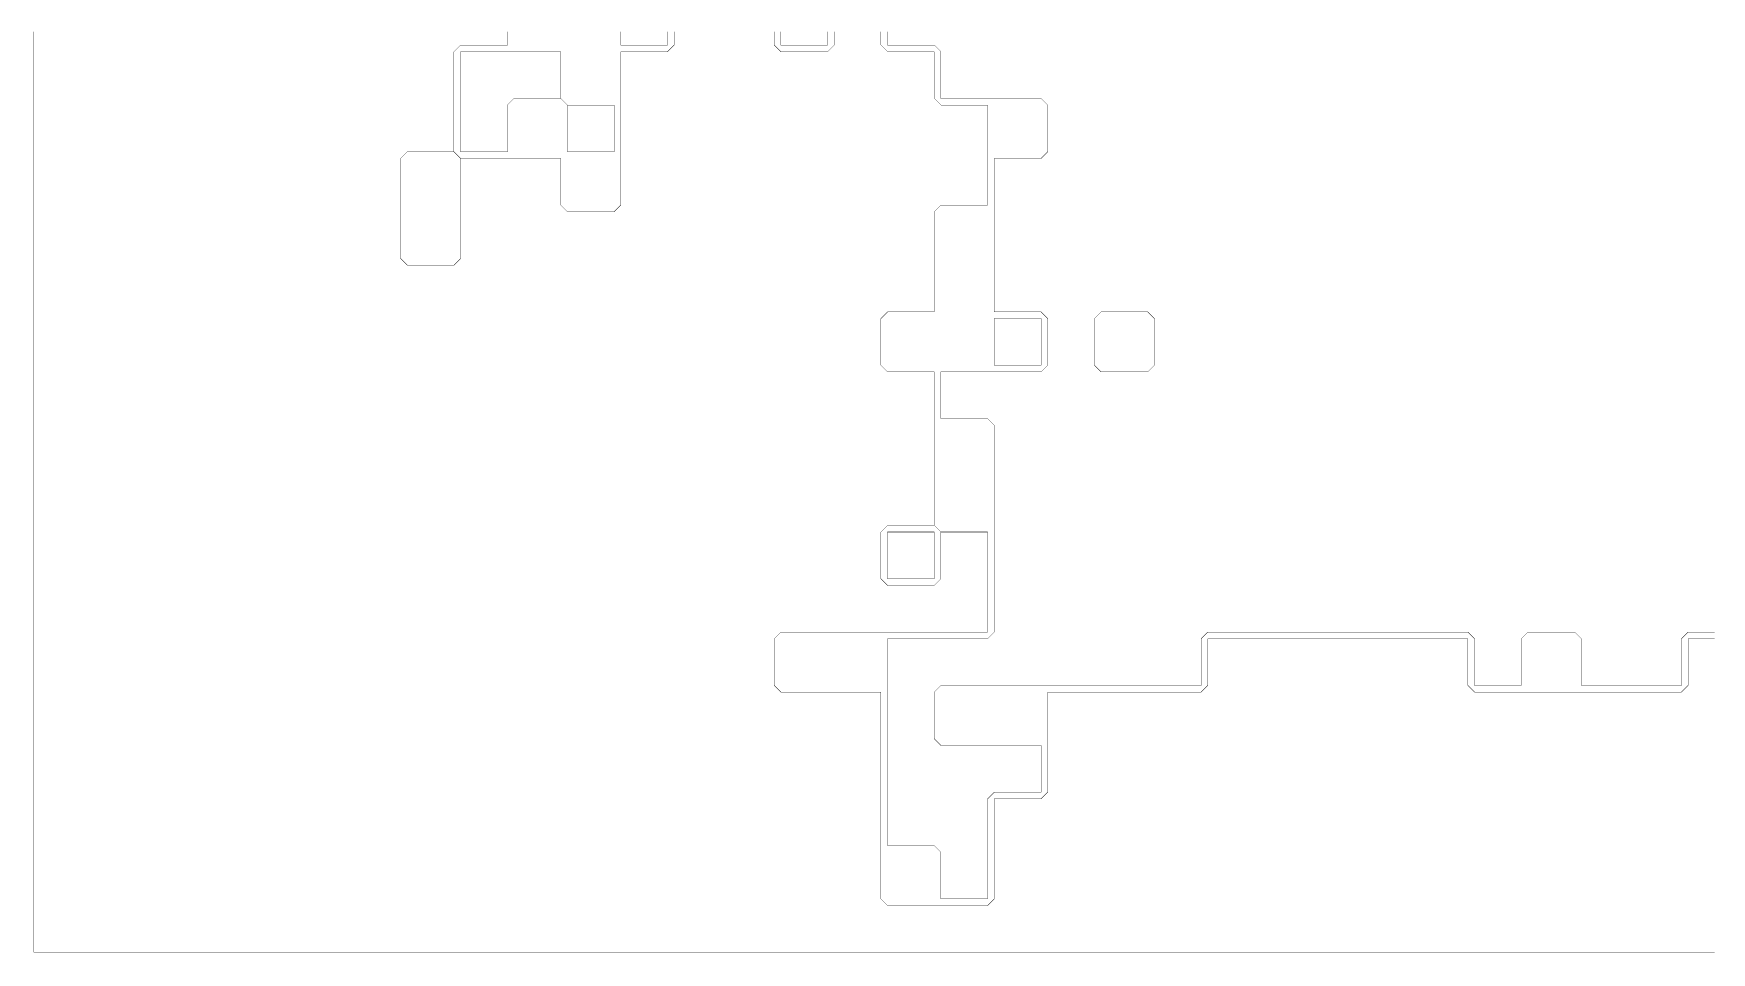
# Model space of a CAD drawing. Header units: metres. Extents: x 0 to 4990, y -4990 to 0.
# Drawn here: x 0 to 2456, y -4990 to -3645 of the extents above; entities that cross this region are included whole.
import ezdxf

# ---------------------------------------------------------------- set-up
doc = ezdxf.new("R2010")
doc.units = ezdxf.units.M
doc.layers.add('conductor', color=1, linetype='Continuous')
doc.layers.add('substrate', color=5, linetype='Continuous')

msp = doc.modelspace()

# ---------------------------------------------------------------- linework, layer by layer
at = {"layer": 'conductor', "const_width": 0.5}
for points in [[(859.375, -3642.578125), (859.375, -3652.34375), (859.375, -3662.109375), (869.140625, -3662.109375), (878.90625, -3662.109375), (888.671875, -3662.109375), (898.4375, -3662.109375), (908.203125, -3662.109375), (917.96875, -3662.109375), (927.734375, -3662.109375), (927.734375, -3652.34375), (927.734375, -3642.578125)], [(1093.75, -3642.578125), (1093.75, -3652.34375), (1093.75, -3662.109375), (1103.515625, -3662.109375), (1113.28125, -3662.109375), (1123.046875, -3662.109375), (1132.8125, -3662.109375), (1142.578125, -3662.109375), (1152.34375, -3662.109375), (1162.109375, -3662.109375), (1162.109375, -3652.34375), (1162.109375, -3642.578125)], [(1250, -3642.578125), (1250, -3652.34375), (1250, -3662.109375), (1259.765625, -3662.109375), (1269.53125, -3662.109375), (1279.296875, -3662.109375), (1289.0625, -3662.109375), (1298.828125, -3662.109375), (1308.59375, -3662.109375), (1318.359375, -3662.109375), (1328.125, -3671.875), (1328.125, -3681.640625), (1328.125, -3691.40625), (1328.125, -3701.171875), (1328.125, -3710.9375), (1328.125, -3720.703125), (1328.125, -3730.46875), (1328.125, -3740.234375), (1337.890625, -3740.234375), (1347.65625, -3740.234375), (1357.421875, -3740.234375), (1367.1875, -3740.234375), (1376.953125, -3740.234375), (1386.71875, -3740.234375), (1396.484375, -3740.234375), (1406.25, -3740.234375), (1416.015625, -3740.234375), (1425.78125, -3740.234375), (1435.546875, -3740.234375), (1445.3125, -3740.234375), (1455.078125, -3740.234375), (1464.84375, -3740.234375), (1474.609375, -3740.234375), (1484.375, -3750), (1484.375, -3759.765625), (1484.375, -3769.53125), (1484.375, -3779.296875), (1484.375, -3789.0625), (1484.375, -3798.828125), (1484.375, -3808.59375), (1484.375, -3818.359375), (1474.609375, -3828.125), (1464.84375, -3828.125), (1455.078125, -3828.125), (1445.3125, -3828.125), (1435.546875, -3828.125), (1425.78125, -3828.125), (1416.015625, -3828.125), (1406.25, -3828.125), (1406.25, -3837.890625), (1406.25, -3847.65625), (1406.25, -3857.421875), (1406.25, -3867.1875), (1406.25, -3876.953125), (1406.25, -3886.71875), (1406.25, -3896.484375), (1406.25, -3906.25), (1406.25, -3916.015625), (1406.25, -3925.78125), (1406.25, -3935.546875), (1406.25, -3945.3125), (1406.25, -3955.078125), (1406.25, -3964.84375), (1406.25, -3974.609375), (1406.25, -3984.375), (1406.25, -3994.140625), (1406.25, -4003.90625), (1406.25, -4013.671875), (1406.25, -4023.4375), (1406.25, -4033.203125), (1406.25, -4042.96875), (1406.25, -4052.734375), (1416.015625, -4052.734375), (1425.78125, -4052.734375), (1435.546875, -4052.734375), (1445.3125, -4052.734375), (1455.078125, -4052.734375), (1464.84375, -4052.734375), (1474.609375, -4052.734375), (1484.375, -4062.5), (1484.375, -4072.265625), (1484.375, -4082.03125), (1484.375, -4091.796875), (1484.375, -4101.5625), (1484.375, -4111.328125), (1484.375, -4121.09375), (1484.375, -4130.859375), (1474.609375, -4140.625), (1464.84375, -4140.625), (1455.078125, -4140.625), (1445.3125, -4140.625), (1435.546875, -4140.625), (1425.78125, -4140.625), (1416.015625, -4140.625), (1406.25, -4140.625), (1396.484375, -4140.625), (1386.71875, -4140.625), (1376.953125, -4140.625), (1367.1875, -4140.625), (1357.421875, -4140.625), (1347.65625, -4140.625), (1337.890625, -4140.625), (1328.125, -4140.625), (1328.125, -4150.390625), (1328.125, -4160.15625), (1328.125, -4169.921875), (1328.125, -4179.6875), (1328.125, -4189.453125), (1328.125, -4199.21875), (1328.125, -4208.984375), (1337.890625, -4208.984375), (1347.65625, -4208.984375), (1357.421875, -4208.984375), (1367.1875, -4208.984375), (1376.953125, -4208.984375), (1386.71875, -4208.984375), (1396.484375, -4208.984375), (1406.25, -4218.75), (1406.25, -4228.515625), (1406.25, -4238.28125), (1406.25, -4248.046875), (1406.25, -4257.8125), (1406.25, -4267.578125), (1406.25, -4277.34375), (1406.25, -4287.109375), (1406.25, -4296.875), (1406.25, -4306.640625), (1406.25, -4316.40625), (1406.25, -4326.171875), (1406.25, -4335.9375), (1406.25, -4345.703125), (1406.25, -4355.46875), (1406.25, -4365.234375), (1406.25, -4375), (1406.25, -4384.765625), (1406.25, -4394.53125), (1406.25, -4404.296875), (1406.25, -4414.0625), (1406.25, -4423.828125), (1406.25, -4433.59375), (1406.25, -4443.359375), (1406.25, -4453.125), (1406.25, -4462.890625), (1406.25, -4472.65625), (1406.25, -4482.421875), (1406.25, -4492.1875), (1406.25, -4501.953125), (1406.25, -4511.71875), (1406.25, -4521.484375), (1396.484375, -4531.25), (1386.71875, -4531.25), (1376.953125, -4531.25), (1367.1875, -4531.25), (1357.421875, -4531.25), (1347.65625, -4531.25), (1337.890625, -4531.25), (1328.125, -4531.25), (1318.359375, -4531.25), (1308.59375, -4531.25), (1298.828125, -4531.25), (1289.0625, -4531.25), (1279.296875, -4531.25), (1269.53125, -4531.25), (1259.765625, -4531.25), (1250, -4531.25), (1250, -4541.015625), (1250, -4550.78125), (1250, -4560.546875), (1250, -4570.3125), (1250, -4580.078125), (1250, -4589.84375), (1250, -4599.609375), (1250, -4609.375), (1250, -4619.140625), (1250, -4628.90625), (1250, -4638.671875), (1250, -4648.4375), (1250, -4658.203125), (1250, -4667.96875), (1250, -4677.734375), (1250, -4687.5), (1250, -4697.265625), (1250, -4707.03125), (1250, -4716.796875), (1250, -4726.5625), (1250, -4736.328125), (1250, -4746.09375), (1250, -4755.859375), (1250, -4765.625), (1250, -4775.390625), (1250, -4785.15625), (1250, -4794.921875), (1250, -4804.6875), (1250, -4814.453125), (1250, -4824.21875), (1250, -4833.984375), (1259.765625, -4833.984375), (1269.53125, -4833.984375), (1279.296875, -4833.984375), (1289.0625, -4833.984375), (1298.828125, -4833.984375), (1308.59375, -4833.984375), (1318.359375, -4833.984375), (1328.125, -4843.75), (1328.125, -4853.515625), (1328.125, -4863.28125), (1328.125, -4873.046875), (1328.125, -4882.8125), (1328.125, -4892.578125), (1328.125, -4902.34375), (1328.125, -4912.109375), (1337.890625, -4912.109375), (1347.65625, -4912.109375), (1357.421875, -4912.109375), (1367.1875, -4912.109375), (1376.953125, -4912.109375), (1386.71875, -4912.109375), (1396.484375, -4912.109375), (1396.484375, -4902.34375), (1396.484375, -4892.578125), (1396.484375, -4882.8125), (1396.484375, -4873.046875), (1396.484375, -4863.28125), (1396.484375, -4853.515625), (1396.484375, -4843.75), (1396.484375, -4833.984375), (1396.484375, -4824.21875), (1396.484375, -4814.453125), (1396.484375, -4804.6875), (1396.484375, -4794.921875), (1396.484375, -4785.15625), (1396.484375, -4775.390625), (1396.484375, -4765.625), (1406.25, -4755.859375), (1416.015625, -4755.859375), (1425.78125, -4755.859375), (1435.546875, -4755.859375), (1445.3125, -4755.859375), (1455.078125, -4755.859375), (1464.84375, -4755.859375), (1474.609375, -4755.859375), (1474.609375, -4746.09375), (1474.609375, -4736.328125), (1474.609375, -4726.5625), (1474.609375, -4716.796875), (1474.609375, -4707.03125), (1474.609375, -4697.265625), (1474.609375, -4687.5), (1464.84375, -4687.5), (1455.078125, -4687.5), (1445.3125, -4687.5), (1435.546875, -4687.5), (1425.78125, -4687.5), (1416.015625, -4687.5), (1406.25, -4687.5), (1396.484375, -4687.5), (1386.71875, -4687.5), (1376.953125, -4687.5), (1367.1875, -4687.5), (1357.421875, -4687.5), (1347.65625, -4687.5), (1337.890625, -4687.5), (1328.125, -4687.5), (1318.359375, -4677.734375), (1318.359375, -4667.96875), (1318.359375, -4658.203125), (1318.359375, -4648.4375), (1318.359375, -4638.671875), (1318.359375, -4628.90625), (1318.359375, -4619.140625), (1318.359375, -4609.375), (1328.125, -4599.609375), (1337.890625, -4599.609375), (1347.65625, -4599.609375), (1357.421875, -4599.609375), (1367.1875, -4599.609375), (1376.953125, -4599.609375), (1386.71875, -4599.609375), (1396.484375, -4599.609375), (1406.25, -4599.609375), (1416.015625, -4599.609375), (1425.78125, -4599.609375), (1435.546875, -4599.609375), (1445.3125, -4599.609375), (1455.078125, -4599.609375), (1464.84375, -4599.609375), (1474.609375, -4599.609375), (1484.375, -4599.609375), (1494.140625, -4599.609375), (1503.90625, -4599.609375), (1513.671875, -4599.609375), (1523.4375, -4599.609375), (1533.203125, -4599.609375), (1542.96875, -4599.609375), (1552.734375, -4599.609375), (1562.5, -4599.609375), (1572.265625, -4599.609375), (1582.03125, -4599.609375), (1591.796875, -4599.609375), (1601.5625, -4599.609375), (1611.328125, -4599.609375), (1621.09375, -4599.609375), (1630.859375, -4599.609375), (1640.625, -4599.609375), (1650.390625, -4599.609375), (1660.15625, -4599.609375), (1669.921875, -4599.609375), (1679.6875, -4599.609375), (1689.453125, -4599.609375), (1699.21875, -4599.609375), (1708.984375, -4599.609375), (1708.984375, -4589.84375), (1708.984375, -4580.078125), (1708.984375, -4570.3125), (1708.984375, -4560.546875), (1708.984375, -4550.78125), (1708.984375, -4541.015625), (1708.984375, -4531.25), (1718.75, -4521.484375), (1728.515625, -4521.484375), (1738.28125, -4521.484375), (1748.046875, -4521.484375), (1757.8125, -4521.484375), (1767.578125, -4521.484375), (1777.34375, -4521.484375), (1787.109375, -4521.484375), (1796.875, -4521.484375), (1806.640625, -4521.484375), (1816.40625, -4521.484375), (1826.171875, -4521.484375), (1835.9375, -4521.484375), (1845.703125, -4521.484375), (1855.46875, -4521.484375), (1865.234375, -4521.484375), (1875, -4521.484375), (1884.765625, -4521.484375), (1894.53125, -4521.484375), (1904.296875, -4521.484375), (1914.0625, -4521.484375), (1923.828125, -4521.484375), (1933.59375, -4521.484375), (1943.359375, -4521.484375), (1953.125, -4521.484375), (1962.890625, -4521.484375), (1972.65625, -4521.484375), (1982.421875, -4521.484375), (1992.1875, -4521.484375), (2001.953125, -4521.484375), (2011.71875, -4521.484375), (2021.484375, -4521.484375), (2031.25, -4521.484375), (2041.015625, -4521.484375), (2050.78125, -4521.484375), (2060.546875, -4521.484375), (2070.3125, -4521.484375), (2080.078125, -4521.484375), (2089.84375, -4521.484375), (2099.609375, -4521.484375), (2109.375, -4531.25), (2109.375, -4541.015625), (2109.375, -4550.78125), (2109.375, -4560.546875), (2109.375, -4570.3125), (2109.375, -4580.078125), (2109.375, -4589.84375), (2109.375, -4599.609375), (2119.140625, -4599.609375), (2128.90625, -4599.609375), (2138.671875, -4599.609375), (2148.4375, -4599.609375), (2158.203125, -4599.609375), (2167.96875, -4599.609375), (2177.734375, -4599.609375), (2177.734375, -4589.84375), (2177.734375, -4580.078125), (2177.734375, -4570.3125), (2177.734375, -4560.546875), (2177.734375, -4550.78125), (2177.734375, -4541.015625), (2177.734375, -4531.25), (2187.5, -4521.484375), (2197.265625, -4521.484375), (2207.03125, -4521.484375), (2216.796875, -4521.484375), (2226.5625, -4521.484375), (2236.328125, -4521.484375), (2246.09375, -4521.484375), (2255.859375, -4521.484375), (2265.625, -4531.25), (2265.625, -4541.015625), (2265.625, -4550.78125), (2265.625, -4560.546875), (2265.625, -4570.3125), (2265.625, -4580.078125), (2265.625, -4589.84375), (2265.625, -4599.609375), (2275.390625, -4599.609375), (2285.15625, -4599.609375), (2294.921875, -4599.609375), (2304.6875, -4599.609375), (2314.453125, -4599.609375), (2324.21875, -4599.609375), (2333.984375, -4599.609375), (2343.75, -4599.609375), (2353.515625, -4599.609375), (2363.28125, -4599.609375), (2373.046875, -4599.609375), (2382.8125, -4599.609375), (2392.578125, -4599.609375), (2402.34375, -4599.609375), (2412.109375, -4599.609375), (2412.109375, -4589.84375), (2412.109375, -4580.078125), (2412.109375, -4570.3125), (2412.109375, -4560.546875), (2412.109375, -4550.78125), (2412.109375, -4541.015625), (2412.109375, -4531.25), (2421.875, -4521.484375), (2431.640625, -4521.484375), (2441.40625, -4521.484375), (2451.171875, -4521.484375), (2460.9375, -4521.484375)]]:
    msp.add_lwpolyline(points, dxfattribs=at)
for points in [[(625, -3671.875), (625, -3681.640625), (625, -3691.40625), (625, -3701.171875), (625, -3710.9375), (625, -3720.703125), (625, -3730.46875), (625, -3740.234375), (625, -3750), (625, -3759.765625), (625, -3769.53125), (625, -3779.296875), (625, -3789.0625), (625, -3798.828125), (625, -3808.59375), (625, -3818.359375), (634.765625, -3818.359375), (644.53125, -3818.359375), (654.296875, -3818.359375), (664.0625, -3818.359375), (673.828125, -3818.359375), (683.59375, -3818.359375), (693.359375, -3818.359375), (693.359375, -3808.59375), (693.359375, -3798.828125), (693.359375, -3789.0625), (693.359375, -3779.296875), (693.359375, -3769.53125), (693.359375, -3759.765625), (693.359375, -3750), (703.125, -3740.234375), (712.890625, -3740.234375), (722.65625, -3740.234375), (732.421875, -3740.234375), (742.1875, -3740.234375), (751.953125, -3740.234375), (761.71875, -3740.234375), (771.484375, -3740.234375), (781.25, -3750), (781.25, -3759.765625), (781.25, -3769.53125), (781.25, -3779.296875), (781.25, -3789.0625), (781.25, -3798.828125), (781.25, -3808.59375), (781.25, -3818.359375), (791.015625, -3818.359375), (800.78125, -3818.359375), (810.546875, -3818.359375), (820.3125, -3818.359375), (830.078125, -3818.359375), (839.84375, -3818.359375), (849.609375, -3818.359375), (849.609375, -3808.59375), (849.609375, -3798.828125), (849.609375, -3789.0625), (849.609375, -3779.296875), (849.609375, -3769.53125), (849.609375, -3759.765625), (849.609375, -3750), (839.84375, -3750), (830.078125, -3750), (820.3125, -3750), (810.546875, -3750), (800.78125, -3750), (791.015625, -3750), (781.25, -3750), (771.484375, -3740.234375), (771.484375, -3730.46875), (771.484375, -3720.703125), (771.484375, -3710.9375), (771.484375, -3701.171875), (771.484375, -3691.40625), (771.484375, -3681.640625), (771.484375, -3671.875), (761.71875, -3671.875), (751.953125, -3671.875), (742.1875, -3671.875), (732.421875, -3671.875), (722.65625, -3671.875), (712.890625, -3671.875), (703.125, -3671.875), (693.359375, -3671.875), (683.59375, -3671.875), (673.828125, -3671.875), (664.0625, -3671.875), (654.296875, -3671.875), (644.53125, -3671.875), (634.765625, -3671.875)], [(1552.734375, -4062.5), (1562.5, -4052.734375), (1572.265625, -4052.734375), (1582.03125, -4052.734375), (1591.796875, -4052.734375), (1601.5625, -4052.734375), (1611.328125, -4052.734375), (1621.09375, -4052.734375), (1630.859375, -4052.734375), (1640.625, -4062.5), (1640.625, -4072.265625), (1640.625, -4082.03125), (1640.625, -4091.796875), (1640.625, -4101.5625), (1640.625, -4111.328125), (1640.625, -4121.09375), (1640.625, -4130.859375), (1630.859375, -4140.625), (1621.09375, -4140.625), (1611.328125, -4140.625), (1601.5625, -4140.625), (1591.796875, -4140.625), (1582.03125, -4140.625), (1572.265625, -4140.625), (1562.5, -4140.625), (1552.734375, -4130.859375), (1552.734375, -4121.09375), (1552.734375, -4111.328125), (1552.734375, -4101.5625), (1552.734375, -4091.796875), (1552.734375, -4082.03125), (1552.734375, -4072.265625)], [(1250, -4375), (1250, -4384.765625), (1250, -4394.53125), (1250, -4404.296875), (1250, -4414.0625), (1250, -4423.828125), (1250, -4433.59375), (1250, -4443.359375), (1259.765625, -4443.359375), (1269.53125, -4443.359375), (1279.296875, -4443.359375), (1289.0625, -4443.359375), (1298.828125, -4443.359375), (1308.59375, -4443.359375), (1318.359375, -4443.359375), (1318.359375, -4433.59375), (1318.359375, -4423.828125), (1318.359375, -4414.0625), (1318.359375, -4404.296875), (1318.359375, -4394.53125), (1318.359375, -4384.765625), (1318.359375, -4375), (1308.59375, -4375), (1298.828125, -4375), (1289.0625, -4375), (1279.296875, -4375), (1269.53125, -4375), (1259.765625, -4375)]]:
    msp.add_lwpolyline(points, close=True, dxfattribs=at)
at = {"layer": 'substrate', "const_width": 0.5}
for points in [[(0, -3642.578125), (0, -3652.34375), (0, -3662.109375), (0, -3671.875), (0, -3681.640625), (0, -3691.40625), (0, -3701.171875), (0, -3710.9375), (0, -3720.703125), (0, -3730.46875), (0, -3740.234375), (0, -3750), (0, -3759.765625), (0, -3769.53125), (0, -3779.296875), (0, -3789.0625), (0, -3798.828125), (0, -3808.59375), (0, -3818.359375), (0, -3828.125), (0, -3837.890625), (0, -3847.65625), (0, -3857.421875), (0, -3867.1875), (0, -3876.953125), (0, -3886.71875), (0, -3896.484375), (0, -3906.25), (0, -3916.015625), (0, -3925.78125), (0, -3935.546875), (0, -3945.3125), (0, -3955.078125), (0, -3964.84375), (0, -3974.609375), (0, -3984.375), (0, -3994.140625), (0, -4003.90625), (0, -4013.671875), (0, -4023.4375), (0, -4033.203125), (0, -4042.96875), (0, -4052.734375), (0, -4062.5), (0, -4072.265625), (0, -4082.03125), (0, -4091.796875), (0, -4101.5625), (0, -4111.328125), (0, -4121.09375), (0, -4130.859375), (0, -4140.625), (0, -4150.390625), (0, -4160.15625), (0, -4169.921875), (0, -4179.6875), (0, -4189.453125), (0, -4199.21875), (0, -4208.984375), (0, -4218.75), (0, -4228.515625), (0, -4238.28125), (0, -4248.046875), (0, -4257.8125), (0, -4267.578125), (0, -4277.34375), (0, -4287.109375), (0, -4296.875), (0, -4306.640625), (0, -4316.40625), (0, -4326.171875), (0, -4335.9375), (0, -4345.703125), (0, -4355.46875), (0, -4365.234375), (0, -4375), (0, -4384.765625), (0, -4394.53125), (0, -4404.296875), (0, -4414.0625), (0, -4423.828125), (0, -4433.59375), (0, -4443.359375), (0, -4453.125), (0, -4462.890625), (0, -4472.65625), (0, -4482.421875), (0, -4492.1875), (0, -4501.953125), (0, -4511.71875), (0, -4521.484375), (0, -4531.25), (0, -4541.015625), (0, -4550.78125), (0, -4560.546875), (0, -4570.3125), (0, -4580.078125), (0, -4589.84375), (0, -4599.609375), (0, -4609.375), (0, -4619.140625), (0, -4628.90625), (0, -4638.671875), (0, -4648.4375), (0, -4658.203125), (0, -4667.96875), (0, -4677.734375), (0, -4687.5), (0, -4697.265625), (0, -4707.03125), (0, -4716.796875), (0, -4726.5625), (0, -4736.328125), (0, -4746.09375), (0, -4755.859375), (0, -4765.625), (0, -4775.390625), (0, -4785.15625), (0, -4794.921875), (0, -4804.6875), (0, -4814.453125), (0, -4824.21875), (0, -4833.984375), (0, -4843.75), (0, -4853.515625), (0, -4863.28125), (0, -4873.046875), (0, -4882.8125), (0, -4892.578125), (0, -4902.34375), (0, -4912.109375), (0, -4921.875), (0, -4931.640625), (0, -4941.40625), (0, -4951.171875), (0, -4960.9375), (0, -4970.703125), (0, -4980.46875), (0, -4990.234375), (9.765625, -4990.234375), (19.53125, -4990.234375), (29.296875, -4990.234375), (39.0625, -4990.234375), (48.828125, -4990.234375), (58.59375, -4990.234375), (68.359375, -4990.234375), (78.125, -4990.234375), (87.890625, -4990.234375), (97.65625, -4990.234375), (107.421875, -4990.234375), (117.1875, -4990.234375), (126.953125, -4990.234375), (136.71875, -4990.234375), (146.484375, -4990.234375), (156.25, -4990.234375), (166.015625, -4990.234375), (175.78125, -4990.234375), (185.546875, -4990.234375), (195.3125, -4990.234375), (205.078125, -4990.234375), (214.84375, -4990.234375), (224.609375, -4990.234375), (234.375, -4990.234375), (244.140625, -4990.234375), (253.90625, -4990.234375), (263.671875, -4990.234375), (273.4375, -4990.234375), (283.203125, -4990.234375), (292.96875, -4990.234375), (302.734375, -4990.234375), (312.5, -4990.234375), (322.265625, -4990.234375), (332.03125, -4990.234375), (341.796875, -4990.234375), (351.5625, -4990.234375), (361.328125, -4990.234375), (371.09375, -4990.234375), (380.859375, -4990.234375), (390.625, -4990.234375), (400.390625, -4990.234375), (410.15625, -4990.234375), (419.921875, -4990.234375), (429.6875, -4990.234375), (439.453125, -4990.234375), (449.21875, -4990.234375), (458.984375, -4990.234375), (468.75, -4990.234375), (478.515625, -4990.234375), (488.28125, -4990.234375), (498.046875, -4990.234375), (507.8125, -4990.234375), (517.578125, -4990.234375), (527.34375, -4990.234375), (537.109375, -4990.234375), (546.875, -4990.234375), (556.640625, -4990.234375), (566.40625, -4990.234375), (576.171875, -4990.234375), (585.9375, -4990.234375), (595.703125, -4990.234375), (605.46875, -4990.234375), (615.234375, -4990.234375), (625, -4990.234375), (634.765625, -4990.234375), (644.53125, -4990.234375), (654.296875, -4990.234375), (664.0625, -4990.234375), (673.828125, -4990.234375), (683.59375, -4990.234375), (693.359375, -4990.234375), (703.125, -4990.234375), (712.890625, -4990.234375), (722.65625, -4990.234375), (732.421875, -4990.234375), (742.1875, -4990.234375), (751.953125, -4990.234375), (761.71875, -4990.234375), (771.484375, -4990.234375), (781.25, -4990.234375), (791.015625, -4990.234375), (800.78125, -4990.234375), (810.546875, -4990.234375), (820.3125, -4990.234375), (830.078125, -4990.234375), (839.84375, -4990.234375), (849.609375, -4990.234375), (859.375, -4990.234375), (869.140625, -4990.234375), (878.90625, -4990.234375), (888.671875, -4990.234375), (898.4375, -4990.234375), (908.203125, -4990.234375), (917.96875, -4990.234375), (927.734375, -4990.234375), (937.5, -4990.234375), (947.265625, -4990.234375), (957.03125, -4990.234375), (966.796875, -4990.234375), (976.5625, -4990.234375), (986.328125, -4990.234375), (996.09375, -4990.234375), (1005.859375, -4990.234375), (1015.625, -4990.234375), (1025.390625, -4990.234375), (1035.15625, -4990.234375), (1044.921875, -4990.234375), (1054.6875, -4990.234375), (1064.453125, -4990.234375), (1074.21875, -4990.234375), (1083.984375, -4990.234375), (1093.75, -4990.234375), (1103.515625, -4990.234375), (1113.28125, -4990.234375), (1123.046875, -4990.234375), (1132.8125, -4990.234375), (1142.578125, -4990.234375), (1152.34375, -4990.234375), (1162.109375, -4990.234375), (1171.875, -4990.234375), (1181.640625, -4990.234375), (1191.40625, -4990.234375), (1201.171875, -4990.234375), (1210.9375, -4990.234375), (1220.703125, -4990.234375), (1230.46875, -4990.234375), (1240.234375, -4990.234375), (1250, -4990.234375), (1259.765625, -4990.234375), (1269.53125, -4990.234375), (1279.296875, -4990.234375), (1289.0625, -4990.234375), (1298.828125, -4990.234375), (1308.59375, -4990.234375), (1318.359375, -4990.234375), (1328.125, -4990.234375), (1337.890625, -4990.234375), (1347.65625, -4990.234375), (1357.421875, -4990.234375), (1367.1875, -4990.234375), (1376.953125, -4990.234375), (1386.71875, -4990.234375), (1396.484375, -4990.234375), (1406.25, -4990.234375), (1416.015625, -4990.234375), (1425.78125, -4990.234375), (1435.546875, -4990.234375), (1445.3125, -4990.234375), (1455.078125, -4990.234375), (1464.84375, -4990.234375), (1474.609375, -4990.234375), (1484.375, -4990.234375), (1494.140625, -4990.234375), (1503.90625, -4990.234375), (1513.671875, -4990.234375), (1523.4375, -4990.234375), (1533.203125, -4990.234375), (1542.96875, -4990.234375), (1552.734375, -4990.234375), (1562.5, -4990.234375), (1572.265625, -4990.234375), (1582.03125, -4990.234375), (1591.796875, -4990.234375), (1601.5625, -4990.234375), (1611.328125, -4990.234375), (1621.09375, -4990.234375), (1630.859375, -4990.234375), (1640.625, -4990.234375), (1650.390625, -4990.234375), (1660.15625, -4990.234375), (1669.921875, -4990.234375), (1679.6875, -4990.234375), (1689.453125, -4990.234375), (1699.21875, -4990.234375), (1708.984375, -4990.234375), (1718.75, -4990.234375), (1728.515625, -4990.234375), (1738.28125, -4990.234375), (1748.046875, -4990.234375), (1757.8125, -4990.234375), (1767.578125, -4990.234375), (1777.34375, -4990.234375), (1787.109375, -4990.234375), (1796.875, -4990.234375), (1806.640625, -4990.234375), (1816.40625, -4990.234375), (1826.171875, -4990.234375), (1835.9375, -4990.234375), (1845.703125, -4990.234375), (1855.46875, -4990.234375), (1865.234375, -4990.234375), (1875, -4990.234375), (1884.765625, -4990.234375), (1894.53125, -4990.234375), (1904.296875, -4990.234375), (1914.0625, -4990.234375), (1923.828125, -4990.234375), (1933.59375, -4990.234375), (1943.359375, -4990.234375), (1953.125, -4990.234375), (1962.890625, -4990.234375), (1972.65625, -4990.234375), (1982.421875, -4990.234375), (1992.1875, -4990.234375), (2001.953125, -4990.234375), (2011.71875, -4990.234375), (2021.484375, -4990.234375), (2031.25, -4990.234375), (2041.015625, -4990.234375), (2050.78125, -4990.234375), (2060.546875, -4990.234375), (2070.3125, -4990.234375), (2080.078125, -4990.234375), (2089.84375, -4990.234375), (2099.609375, -4990.234375), (2109.375, -4990.234375), (2119.140625, -4990.234375), (2128.90625, -4990.234375), (2138.671875, -4990.234375), (2148.4375, -4990.234375), (2158.203125, -4990.234375), (2167.96875, -4990.234375), (2177.734375, -4990.234375), (2187.5, -4990.234375), (2197.265625, -4990.234375), (2207.03125, -4990.234375), (2216.796875, -4990.234375), (2226.5625, -4990.234375), (2236.328125, -4990.234375), (2246.09375, -4990.234375), (2255.859375, -4990.234375), (2265.625, -4990.234375), (2275.390625, -4990.234375), (2285.15625, -4990.234375), (2294.921875, -4990.234375), (2304.6875, -4990.234375), (2314.453125, -4990.234375), (2324.21875, -4990.234375), (2333.984375, -4990.234375), (2343.75, -4990.234375), (2353.515625, -4990.234375), (2363.28125, -4990.234375), (2373.046875, -4990.234375), (2382.8125, -4990.234375), (2392.578125, -4990.234375), (2402.34375, -4990.234375), (2412.109375, -4990.234375), (2421.875, -4990.234375), (2431.640625, -4990.234375), (2441.40625, -4990.234375), (2451.171875, -4990.234375), (2460.9375, -4990.234375)], [(937.5, -3642.578125), (937.5, -3652.34375), (937.5, -3662.109375), (927.734375, -3671.875), (917.96875, -3671.875), (908.203125, -3671.875), (898.4375, -3671.875), (888.671875, -3671.875), (878.90625, -3671.875), (869.140625, -3671.875), (859.375, -3671.875), (859.375, -3681.640625), (859.375, -3691.40625), (859.375, -3701.171875), (859.375, -3710.9375), (859.375, -3720.703125), (859.375, -3730.46875), (859.375, -3740.234375), (859.375, -3750), (859.375, -3759.765625), (859.375, -3769.53125), (859.375, -3779.296875), (859.375, -3789.0625), (859.375, -3798.828125), (859.375, -3808.59375), (859.375, -3818.359375), (859.375, -3828.125), (859.375, -3837.890625), (859.375, -3847.65625), (859.375, -3857.421875), (859.375, -3867.1875), (859.375, -3876.953125), (859.375, -3886.71875), (859.375, -3896.484375), (849.609375, -3906.25), (839.84375, -3906.25), (830.078125, -3906.25), (820.3125, -3906.25), (810.546875, -3906.25), (800.78125, -3906.25), (791.015625, -3906.25), (781.25, -3906.25), (771.484375, -3896.484375), (771.484375, -3886.71875), (771.484375, -3876.953125), (771.484375, -3867.1875), (771.484375, -3857.421875), (771.484375, -3847.65625), (771.484375, -3837.890625), (771.484375, -3828.125), (761.71875, -3828.125), (751.953125, -3828.125), (742.1875, -3828.125), (732.421875, -3828.125), (722.65625, -3828.125), (712.890625, -3828.125), (703.125, -3828.125), (693.359375, -3828.125), (683.59375, -3828.125), (673.828125, -3828.125), (664.0625, -3828.125), (654.296875, -3828.125), (644.53125, -3828.125), (634.765625, -3828.125), (625, -3828.125), (615.234375, -3818.359375), (615.234375, -3808.59375), (615.234375, -3798.828125), (615.234375, -3789.0625), (615.234375, -3779.296875), (615.234375, -3769.53125), (615.234375, -3759.765625), (615.234375, -3750), (615.234375, -3740.234375), (615.234375, -3730.46875), (615.234375, -3720.703125), (615.234375, -3710.9375), (615.234375, -3701.171875), (615.234375, -3691.40625), (615.234375, -3681.640625), (615.234375, -3671.875), (625, -3662.109375), (634.765625, -3662.109375), (644.53125, -3662.109375), (654.296875, -3662.109375), (664.0625, -3662.109375), (673.828125, -3662.109375), (683.59375, -3662.109375), (693.359375, -3662.109375), (693.359375, -3652.34375), (693.359375, -3642.578125)], [(2460.9375, -4531.25), (2451.171875, -4531.25), (2441.40625, -4531.25), (2431.640625, -4531.25), (2421.875, -4531.25), (2421.875, -4541.015625), (2421.875, -4550.78125), (2421.875, -4560.546875), (2421.875, -4570.3125), (2421.875, -4580.078125), (2421.875, -4589.84375), (2421.875, -4599.609375), (2412.109375, -4609.375), (2402.34375, -4609.375), (2392.578125, -4609.375), (2382.8125, -4609.375), (2373.046875, -4609.375), (2363.28125, -4609.375), (2353.515625, -4609.375), (2343.75, -4609.375), (2333.984375, -4609.375), (2324.21875, -4609.375), (2314.453125, -4609.375), (2304.6875, -4609.375), (2294.921875, -4609.375), (2285.15625, -4609.375), (2275.390625, -4609.375), (2265.625, -4609.375), (2255.859375, -4609.375), (2246.09375, -4609.375), (2236.328125, -4609.375), (2226.5625, -4609.375), (2216.796875, -4609.375), (2207.03125, -4609.375), (2197.265625, -4609.375), (2187.5, -4609.375), (2177.734375, -4609.375), (2167.96875, -4609.375), (2158.203125, -4609.375), (2148.4375, -4609.375), (2138.671875, -4609.375), (2128.90625, -4609.375), (2119.140625, -4609.375), (2109.375, -4609.375), (2099.609375, -4599.609375), (2099.609375, -4589.84375), (2099.609375, -4580.078125), (2099.609375, -4570.3125), (2099.609375, -4560.546875), (2099.609375, -4550.78125), (2099.609375, -4541.015625), (2099.609375, -4531.25), (2089.84375, -4531.25), (2080.078125, -4531.25), (2070.3125, -4531.25), (2060.546875, -4531.25), (2050.78125, -4531.25), (2041.015625, -4531.25), (2031.25, -4531.25), (2021.484375, -4531.25), (2011.71875, -4531.25), (2001.953125, -4531.25), (1992.1875, -4531.25), (1982.421875, -4531.25), (1972.65625, -4531.25), (1962.890625, -4531.25), (1953.125, -4531.25), (1943.359375, -4531.25), (1933.59375, -4531.25), (1923.828125, -4531.25), (1914.0625, -4531.25), (1904.296875, -4531.25), (1894.53125, -4531.25), (1884.765625, -4531.25), (1875, -4531.25), (1865.234375, -4531.25), (1855.46875, -4531.25), (1845.703125, -4531.25), (1835.9375, -4531.25), (1826.171875, -4531.25), (1816.40625, -4531.25), (1806.640625, -4531.25), (1796.875, -4531.25), (1787.109375, -4531.25), (1777.34375, -4531.25), (1767.578125, -4531.25), (1757.8125, -4531.25), (1748.046875, -4531.25), (1738.28125, -4531.25), (1728.515625, -4531.25), (1718.75, -4531.25), (1718.75, -4541.015625), (1718.75, -4550.78125), (1718.75, -4560.546875), (1718.75, -4570.3125), (1718.75, -4580.078125), (1718.75, -4589.84375), (1718.75, -4599.609375), (1708.984375, -4609.375), (1699.21875, -4609.375), (1689.453125, -4609.375), (1679.6875, -4609.375), (1669.921875, -4609.375), (1660.15625, -4609.375), (1650.390625, -4609.375), (1640.625, -4609.375), (1630.859375, -4609.375), (1621.09375, -4609.375), (1611.328125, -4609.375), (1601.5625, -4609.375), (1591.796875, -4609.375), (1582.03125, -4609.375), (1572.265625, -4609.375), (1562.5, -4609.375), (1552.734375, -4609.375), (1542.96875, -4609.375), (1533.203125, -4609.375), (1523.4375, -4609.375), (1513.671875, -4609.375), (1503.90625, -4609.375), (1494.140625, -4609.375), (1484.375, -4609.375), (1484.375, -4619.140625), (1484.375, -4628.90625), (1484.375, -4638.671875), (1484.375, -4648.4375), (1484.375, -4658.203125), (1484.375, -4667.96875), (1484.375, -4677.734375), (1484.375, -4687.5), (1484.375, -4697.265625), (1484.375, -4707.03125), (1484.375, -4716.796875), (1484.375, -4726.5625), (1484.375, -4736.328125), (1484.375, -4746.09375), (1484.375, -4755.859375), (1474.609375, -4765.625), (1464.84375, -4765.625), (1455.078125, -4765.625), (1445.3125, -4765.625), (1435.546875, -4765.625), (1425.78125, -4765.625), (1416.015625, -4765.625), (1406.25, -4765.625), (1406.25, -4775.390625), (1406.25, -4785.15625), (1406.25, -4794.921875), (1406.25, -4804.6875), (1406.25, -4814.453125), (1406.25, -4824.21875), (1406.25, -4833.984375), (1406.25, -4843.75), (1406.25, -4853.515625), (1406.25, -4863.28125), (1406.25, -4873.046875), (1406.25, -4882.8125), (1406.25, -4892.578125), (1406.25, -4902.34375), (1406.25, -4912.109375), (1396.484375, -4921.875), (1386.71875, -4921.875), (1376.953125, -4921.875), (1367.1875, -4921.875), (1357.421875, -4921.875), (1347.65625, -4921.875), (1337.890625, -4921.875), (1328.125, -4921.875), (1318.359375, -4921.875), (1308.59375, -4921.875), (1298.828125, -4921.875), (1289.0625, -4921.875), (1279.296875, -4921.875), (1269.53125, -4921.875), (1259.765625, -4921.875), (1250, -4921.875), (1240.234375, -4912.109375), (1240.234375, -4902.34375), (1240.234375, -4892.578125), (1240.234375, -4882.8125), (1240.234375, -4873.046875), (1240.234375, -4863.28125), (1240.234375, -4853.515625), (1240.234375, -4843.75), (1240.234375, -4833.984375), (1240.234375, -4824.21875), (1240.234375, -4814.453125), (1240.234375, -4804.6875), (1240.234375, -4794.921875), (1240.234375, -4785.15625), (1240.234375, -4775.390625), (1240.234375, -4765.625), (1240.234375, -4755.859375), (1240.234375, -4746.09375), (1240.234375, -4736.328125), (1240.234375, -4726.5625), (1240.234375, -4716.796875), (1240.234375, -4707.03125), (1240.234375, -4697.265625), (1240.234375, -4687.5), (1240.234375, -4677.734375), (1240.234375, -4667.96875), (1240.234375, -4658.203125), (1240.234375, -4648.4375), (1240.234375, -4638.671875), (1240.234375, -4628.90625), (1240.234375, -4619.140625), (1240.234375, -4609.375), (1230.46875, -4609.375), (1220.703125, -4609.375), (1210.9375, -4609.375), (1201.171875, -4609.375), (1191.40625, -4609.375), (1181.640625, -4609.375), (1171.875, -4609.375), (1162.109375, -4609.375), (1152.34375, -4609.375), (1142.578125, -4609.375), (1132.8125, -4609.375), (1123.046875, -4609.375), (1113.28125, -4609.375), (1103.515625, -4609.375), (1093.75, -4609.375), (1083.984375, -4599.609375), (1083.984375, -4589.84375), (1083.984375, -4580.078125), (1083.984375, -4570.3125), (1083.984375, -4560.546875), (1083.984375, -4550.78125), (1083.984375, -4541.015625), (1083.984375, -4531.25), (1093.75, -4521.484375), (1103.515625, -4521.484375), (1113.28125, -4521.484375), (1123.046875, -4521.484375), (1132.8125, -4521.484375), (1142.578125, -4521.484375), (1152.34375, -4521.484375), (1162.109375, -4521.484375), (1171.875, -4521.484375), (1181.640625, -4521.484375), (1191.40625, -4521.484375), (1201.171875, -4521.484375), (1210.9375, -4521.484375), (1220.703125, -4521.484375), (1230.46875, -4521.484375), (1240.234375, -4521.484375), (1250, -4521.484375), (1259.765625, -4521.484375), (1269.53125, -4521.484375), (1279.296875, -4521.484375), (1289.0625, -4521.484375), (1298.828125, -4521.484375), (1308.59375, -4521.484375), (1318.359375, -4521.484375), (1328.125, -4521.484375), (1337.890625, -4521.484375), (1347.65625, -4521.484375), (1357.421875, -4521.484375), (1367.1875, -4521.484375), (1376.953125, -4521.484375), (1386.71875, -4521.484375), (1396.484375, -4521.484375), (1396.484375, -4511.71875), (1396.484375, -4501.953125), (1396.484375, -4492.1875), (1396.484375, -4482.421875), (1396.484375, -4472.65625), (1396.484375, -4462.890625), (1396.484375, -4453.125), (1396.484375, -4443.359375), (1396.484375, -4433.59375), (1396.484375, -4423.828125), (1396.484375, -4414.0625), (1396.484375, -4404.296875), (1396.484375, -4394.53125), (1396.484375, -4384.765625), (1396.484375, -4375), (1386.71875, -4375), (1376.953125, -4375), (1367.1875, -4375), (1357.421875, -4375), (1347.65625, -4375), (1337.890625, -4375), (1328.125, -4375), (1318.359375, -4365.234375), (1318.359375, -4355.46875), (1318.359375, -4345.703125), (1318.359375, -4335.9375), (1318.359375, -4326.171875), (1318.359375, -4316.40625), (1318.359375, -4306.640625), (1318.359375, -4296.875), (1318.359375, -4287.109375), (1318.359375, -4277.34375), (1318.359375, -4267.578125), (1318.359375, -4257.8125), (1318.359375, -4248.046875), (1318.359375, -4238.28125), (1318.359375, -4228.515625), (1318.359375, -4218.75), (1318.359375, -4208.984375), (1318.359375, -4199.21875), (1318.359375, -4189.453125), (1318.359375, -4179.6875), (1318.359375, -4169.921875), (1318.359375, -4160.15625), (1318.359375, -4150.390625), (1318.359375, -4140.625), (1308.59375, -4140.625), (1298.828125, -4140.625), (1289.0625, -4140.625), (1279.296875, -4140.625), (1269.53125, -4140.625), (1259.765625, -4140.625), (1250, -4140.625), (1240.234375, -4130.859375), (1240.234375, -4121.09375), (1240.234375, -4111.328125), (1240.234375, -4101.5625), (1240.234375, -4091.796875), (1240.234375, -4082.03125), (1240.234375, -4072.265625), (1240.234375, -4062.5), (1250, -4052.734375), (1259.765625, -4052.734375), (1269.53125, -4052.734375), (1279.296875, -4052.734375), (1289.0625, -4052.734375), (1298.828125, -4052.734375), (1308.59375, -4052.734375), (1318.359375, -4052.734375), (1318.359375, -4042.96875), (1318.359375, -4033.203125), (1318.359375, -4023.4375), (1318.359375, -4013.671875), (1318.359375, -4003.90625), (1318.359375, -3994.140625), (1318.359375, -3984.375), (1318.359375, -3974.609375), (1318.359375, -3964.84375), (1318.359375, -3955.078125), (1318.359375, -3945.3125), (1318.359375, -3935.546875), (1318.359375, -3925.78125), (1318.359375, -3916.015625), (1318.359375, -3906.25), (1328.125, -3896.484375), (1337.890625, -3896.484375), (1347.65625, -3896.484375), (1357.421875, -3896.484375), (1367.1875, -3896.484375), (1376.953125, -3896.484375), (1386.71875, -3896.484375), (1396.484375, -3896.484375), (1396.484375, -3886.71875), (1396.484375, -3876.953125), (1396.484375, -3867.1875), (1396.484375, -3857.421875), (1396.484375, -3847.65625), (1396.484375, -3837.890625), (1396.484375, -3828.125), (1396.484375, -3818.359375), (1396.484375, -3808.59375), (1396.484375, -3798.828125), (1396.484375, -3789.0625), (1396.484375, -3779.296875), (1396.484375, -3769.53125), (1396.484375, -3759.765625), (1396.484375, -3750), (1386.71875, -3750), (1376.953125, -3750), (1367.1875, -3750), (1357.421875, -3750), (1347.65625, -3750), (1337.890625, -3750), (1328.125, -3750), (1318.359375, -3740.234375), (1318.359375, -3730.46875), (1318.359375, -3720.703125), (1318.359375, -3710.9375), (1318.359375, -3701.171875), (1318.359375, -3691.40625), (1318.359375, -3681.640625), (1318.359375, -3671.875), (1308.59375, -3671.875), (1298.828125, -3671.875), (1289.0625, -3671.875), (1279.296875, -3671.875), (1269.53125, -3671.875), (1259.765625, -3671.875), (1250, -3671.875), (1240.234375, -3662.109375), (1240.234375, -3652.34375), (1240.234375, -3642.578125)], [(1171.875, -3642.578125), (1171.875, -3652.34375), (1171.875, -3662.109375), (1162.109375, -3671.875), (1152.34375, -3671.875), (1142.578125, -3671.875), (1132.8125, -3671.875), (1123.046875, -3671.875), (1113.28125, -3671.875), (1103.515625, -3671.875), (1093.75, -3671.875), (1083.984375, -3662.109375), (1083.984375, -3652.34375), (1083.984375, -3642.578125)]]:
    msp.add_lwpolyline(points, dxfattribs=at)
for points in [[(537.109375, -3828.125), (546.875, -3818.359375), (556.640625, -3818.359375), (566.40625, -3818.359375), (576.171875, -3818.359375), (585.9375, -3818.359375), (595.703125, -3818.359375), (605.46875, -3818.359375), (615.234375, -3818.359375), (625, -3828.125), (625, -3837.890625), (625, -3847.65625), (625, -3857.421875), (625, -3867.1875), (625, -3876.953125), (625, -3886.71875), (625, -3896.484375), (625, -3906.25), (625, -3916.015625), (625, -3925.78125), (625, -3935.546875), (625, -3945.3125), (625, -3955.078125), (625, -3964.84375), (625, -3974.609375), (615.234375, -3984.375), (605.46875, -3984.375), (595.703125, -3984.375), (585.9375, -3984.375), (576.171875, -3984.375), (566.40625, -3984.375), (556.640625, -3984.375), (546.875, -3984.375), (537.109375, -3974.609375), (537.109375, -3964.84375), (537.109375, -3955.078125), (537.109375, -3945.3125), (537.109375, -3935.546875), (537.109375, -3925.78125), (537.109375, -3916.015625), (537.109375, -3906.25), (537.109375, -3896.484375), (537.109375, -3886.71875), (537.109375, -3876.953125), (537.109375, -3867.1875), (537.109375, -3857.421875), (537.109375, -3847.65625), (537.109375, -3837.890625)], [(1406.25, -4062.5), (1406.25, -4072.265625), (1406.25, -4082.03125), (1406.25, -4091.796875), (1406.25, -4101.5625), (1406.25, -4111.328125), (1406.25, -4121.09375), (1406.25, -4130.859375), (1416.015625, -4130.859375), (1425.78125, -4130.859375), (1435.546875, -4130.859375), (1445.3125, -4130.859375), (1455.078125, -4130.859375), (1464.84375, -4130.859375), (1474.609375, -4130.859375), (1474.609375, -4121.09375), (1474.609375, -4111.328125), (1474.609375, -4101.5625), (1474.609375, -4091.796875), (1474.609375, -4082.03125), (1474.609375, -4072.265625), (1474.609375, -4062.5), (1464.84375, -4062.5), (1455.078125, -4062.5), (1445.3125, -4062.5), (1435.546875, -4062.5), (1425.78125, -4062.5), (1416.015625, -4062.5)], [(1240.234375, -4375), (1250, -4365.234375), (1259.765625, -4365.234375), (1269.53125, -4365.234375), (1279.296875, -4365.234375), (1289.0625, -4365.234375), (1298.828125, -4365.234375), (1308.59375, -4365.234375), (1318.359375, -4365.234375), (1328.125, -4375), (1328.125, -4384.765625), (1328.125, -4394.53125), (1328.125, -4404.296875), (1328.125, -4414.0625), (1328.125, -4423.828125), (1328.125, -4433.59375), (1328.125, -4443.359375), (1318.359375, -4453.125), (1308.59375, -4453.125), (1298.828125, -4453.125), (1289.0625, -4453.125), (1279.296875, -4453.125), (1269.53125, -4453.125), (1259.765625, -4453.125), (1250, -4453.125), (1240.234375, -4443.359375), (1240.234375, -4433.59375), (1240.234375, -4423.828125), (1240.234375, -4414.0625), (1240.234375, -4404.296875), (1240.234375, -4394.53125), (1240.234375, -4384.765625)]]:
    msp.add_lwpolyline(points, close=True, dxfattribs=at)

doc.saveas('drawing.dxf')
